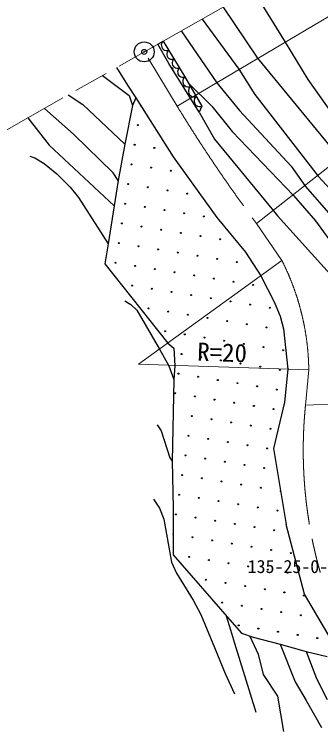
# Model space of a CAD drawing. Units: millimetres, scale not verified. Extents: x 40000 to 680000, y 20000 to 380000.
# Drawn here: x 89644 to 120405, y 245340 to 317403 of the extents above; entities that cross this region are included whole.
import ezdxf
from ezdxf.enums import TextEntityAlignment as Align

# ---------------------------------------------------------------- set-up
doc = ezdxf.new("R2010")
doc.units = ezdxf.units.MM
doc.header["$LTSCALE"] = 1000
doc.header["$PDMODE"] = 32
doc.header["$PDSIZE"] = 500
doc.linetypes.add('CHAIN', pattern=[18.5, 12, -1.5, 3.5, -1.5])
for name, color, linetype, lineweight in [('M-BGD', 7, 'Continuous', 25), ('M-BMK', 2, 'CHAIN', 13), ('M-BMK-SRVR', 3, 'Continuous', 25), ('M-STR-HTXT', 7, 'Continuous', 13)]:
    doc.layers.add(name, color=color, linetype=linetype, lineweight=lineweight)
doc.layers.add('M-OTRS', color=6, linetype='Continuous')
doc.styles.add('ＭＳ ゴシック', font='')
doc.styles.get('ＭＳ ゴシック').set_extended_font_data('MS Gothic')

# ---------------------------------------------------------------- blocks, each defined once
blk = doc.blocks.new('BUHIN2')
at = {"layer": 'M-BGD'}
blk.add_lwpolyline([(336, -402), (404, -295), (442, -181), (465, -29), (439, 100), (390, 220), (286, 345), (177, 414), (54, 462), (-100, 467), (-217, 448), (-336, 402)], dxfattribs=at)
blk = doc.blocks.new('BUHIN3')
at = {"layer": 'M-BGD'}
blk.add_lwpolyline([(352, -446), (429, -332), (473, -210), (503, -45), (479, 95), (430, 227), (320, 365), (204, 444), (73, 500), (-94, 509), (-222, 492), (-352, 446)], dxfattribs=at)

msp = doc.modelspace()

# ---------------------------------------------------------------- linework, layer by layer
at = {"layer": 'M-BGD'}
for p, q in [((113632, 319837), (116843, 314597)), ((110621, 318131), (114049, 312989)), ((108509, 316933), (112186, 311888)), ((106401, 315738), (109985, 310533)), ((104048, 314405), (104585, 314709)), ((105159, 312481), (104048, 314405)), ((104585, 314709), (106768, 311126)), ((116843, 314597), (119129, 310872)), ((114049, 312989), (122346, 302913)), ((99909, 312058), (101010, 310279)), ((108207, 307570), (105159, 312481)), ((112186, 311888), (113795, 309348)), ((98510, 311265), (101180, 309263)), ((106768, 311126), (108461, 308163)), ((119129, 310872), (123870, 304099)), ((101010, 310279), (101857, 309009)), ((107106, 310533), (109477, 308163)), ((109985, 310533), (112271, 307739)), ((95058, 309308), (96523, 308332)), ((101180, 309263), (101518, 308247)), ((113795, 309348), (120145, 301135)), ((101857, 309009), (101518, 308247)), ((101857, 309009), (105582, 303083)), ((95592, 305369), (92665, 307951)), ((96523, 308332), (100756, 304353)), ((101518, 308247), (100756, 304353)), ((108461, 308163), (108207, 307570)), ((108461, 308163), (108207, 307570)), ((109477, 308163), (111509, 305623)), ((112271, 307739), (117436, 302151)), ((90997, 307006), (93136, 304268)), ((108207, 307570), (109731, 304861)), ((111509, 305623), (117690, 299188)), ((99571, 301474), (95592, 305369)), ((109731, 304861), (115658, 297664)), ((93136, 304268), (99656, 298172)), ((100756, 304353), (100079, 300712)), ((91189, 303167), (91697, 302998)), ((91697, 302998), (92628, 302405)), ((105582, 303083), (109985, 296987)), ((92628, 302405), (93898, 301389)), ((117436, 302151), (118875, 300119)), ((93898, 301389), (95253, 300035)), ((100079, 300712), (99571, 301474)), ((100079, 300712), (99656, 298172)), ((120145, 301135), (125733, 295039)), ((95253, 300035), (96100, 299019)), ((118875, 300119), (123447, 294870)), ((117690, 299188), (119891, 296648)), ((96100, 299019), (99063, 294362)), ((99656, 298172), (99063, 294362)), ((115658, 297664), (116081, 297156)), ((109985, 296987), (112864, 293515)), ((116081, 297156), (121669, 290975)), ((119891, 296648), (123024, 292330)), ((99063, 294362), (98724, 292330)), ((112864, 293515), (114388, 291145)), ((98724, 292330), (105074, 284371)), ((114388, 291145), (115742, 288520)), ((100756, 288605), (101349, 288266)), ((101349, 288266), (101942, 287673)), ((115742, 288520), (116335, 287081)), ((101942, 287673), (104228, 283779)), ((116335, 287081), (116674, 285811)), ((116674, 285811), (117097, 281747)), ((105074, 284371), (105667, 283863)), ((104228, 283779), (105159, 282085)), ((105667, 283863), (105752, 282085)), ((105159, 282085), (105667, 280731)), ((105752, 282085), (105667, 280731)), ((117097, 281747), (116758, 278445)), ((105667, 280731), (105498, 272518)), ((116758, 278445), (115658, 273788)), ((103974, 276159), (104397, 275566)), ((104397, 275566), (105244, 272857)), ((115658, 273788), (116931, 266157)), ((105244, 272857), (105498, 272518)), ((105498, 272518), (105582, 267777)), ((103635, 268708), (104228, 267777)), ((104228, 267777), (104651, 266676)), ((105582, 267777), (105582, 263120)), ((104651, 266676), (105413, 262358)), ((118799, 259146), (116931, 266157)), ((105582, 263120), (111255, 256601)), ((105413, 262358), (105921, 261257)), ((105921, 261257), (107614, 258548)), ((122717, 252407), (118799, 259146)), ((107614, 258548), (108376, 257109)), ((108376, 257109), (109731, 253807)), ((110919, 256987), (111340, 255585)), ((111255, 256601), (112440, 255246)), ((111340, 255585), (111763, 254230)), ((112440, 255246), (113626, 254823)), ((113298, 254940), (114134, 253129)), ((113626, 254823), (116335, 254145)), ((109731, 253807), (110832, 251182)), ((111763, 254230), (113880, 247287)), ((116335, 254145), (118960, 253383)), ((116335, 254145), (117859, 250335)), ((114134, 253129), (114642, 251097)), ((118960, 253383), (121076, 252875)), ((118960, 253383), (119976, 250674)), ((110832, 251182), (111763, 249150)), ((114642, 251097), (116081, 248896)), ((117859, 250335), (118960, 248473)), ((119976, 250674), (121076, 248557)), ((116081, 248896), (116674, 245340)), ((118960, 248473), (120484, 245763))]:
    msp.add_line(p, q, dxfattribs=at)
for centre in [(102044, 306273), (101726, 304298), (103701, 303980), (101408, 302324), (103382, 302005), (105357, 301687), (101089, 300349), (103064, 300031), (105038, 299712), (107013, 299394), (100771, 298375), (102745, 298056), (104720, 297738), (106694, 297420), (108669, 297101), (100453, 296400), (102427, 296082), (104401, 295763), (106376, 295445), (108350, 295127), (110325, 294808), (100134, 294426), (102109, 294107), (104083, 293789), (106058, 293471), (108032, 293152), (110007, 292834), (99816, 292451), (101790, 292133), (103765, 291814), (111981, 292515), (105739, 291496), (107714, 291178), (109688, 290859), (111663, 290541), (101472, 290158), (103446, 289840), (113637, 290222), (105421, 289522), (107395, 289203), (109370, 288885), (111344, 288566), (113319, 288248), (103128, 287865), (105102, 287547), (115293, 287930), (107077, 287229), (109051, 286910), (111026, 286592), (113000, 286273), (104784, 285573), (114975, 285955), (106759, 285254), (108733, 284936), (110707, 284617), (112682, 284299), (114656, 283981), (106440, 283280), (116631, 283662), (108415, 282961), (110389, 282643), (112364, 282324), (114338, 282006), (106122, 281305), (116313, 281688), (108096, 280987), (110071, 280668), (112045, 280350), (114020, 280032), (115994, 279713), (105803, 279331), (107778, 279012), (109752, 278694), (111727, 278375), (113701, 278057), (115676, 277739), (107459, 277038), (109434, 276719), (111408, 276401), (113383, 276083), (115357, 275764), (107141, 275063), (109116, 274745), (111090, 274427), (113065, 274108), (115039, 273790), (106823, 273089), (108797, 272770), (110772, 272452), (112746, 272134), (114721, 271815), (106504, 271114), (108479, 270796), (110453, 270478), (112428, 270159), (114402, 269841), (106186, 269140), (108160, 268821), (110135, 268503), (112109, 268185), (114084, 267866), (116058, 267548), (105867, 267165), (107842, 266847), (109816, 266529), (111791, 266210), (113765, 265892), (115740, 265573), (107524, 264872), (109498, 264554), (111473, 264236), (113447, 263917), (115422, 263599), (117396, 263280), (107205, 262898), (109180, 262580), (111154, 262261), (113129, 261943), (115103, 261624), (117078, 261306), (108861, 260605), (110836, 260287), (112810, 259968), (114785, 259650), (116759, 259331), (118734, 259013), (110517, 258312), (112492, 257994), (114466, 257675), (116441, 257357), (118415, 257039), (112173, 256019), (114148, 255701), (116122, 255382), (118097, 255064), (120071, 254746)]:
    msp.add_circle(centre, 50, dxfattribs=at)
for centre, radius, start, end in [((104335, 313678), 150, 350.17447, 69.81407), ((105438, 311867), 150, 337.01433, 86.63714), ((106542, 310055), 150, 345.73664, 77.91483), ((102363, 308247), 50, 149.50755, 274.7983), ((107646, 308243), 150, 356.00071, 67.65075), ((116377, 269522), 50, 107.89391, 271.04452), ((105549, 265191), 50, 287.0637, 73.96061)]:
    msp.add_arc(centre, radius, start, end, dxfattribs=at)
at = {"layer": 'M-BMK'}
for p, q in [((84077, 303083), (132965, 330797)), ((106006, 308163), (103074, 312991)), ((113964, 296394), (116519, 292659)), ((119214, 281684), (118885, 278147))]:
    msp.add_line(p, q, dxfattribs=at)
for centre, radius, start, end in [((234104, 386206), 150000, 211.35156, 216.78027), ((94216, 281365), 25000, 0.7308, 26.8562), ((163656, 273621), 45000, 174.22693, 196.02393)]:
    msp.add_arc(centre, radius, start, end, dxfattribs=at)
at = {"layer": 'M-BMK-SRVR'}
msp.add_circle((102683, 313633), 1000, dxfattribs=at)
at = {"layer": 'M-OTRS'}
msp.add_point((102683, 313633), dxfattribs=at)
at = {"layer": 'M-STR-HTXT'}
for p, q in [((106006, 308163), (131829, 323487)), ((137586, 314936), (113964, 296394)), ((116519, 292659), (102111, 282255)), ((102111, 282255), (119214, 281684)), ((118885, 278147), (131161, 278655))]:
    msp.add_line(p, q, dxfattribs=at)

# ---------------------------------------------------------------- block references
at = {"rotation": 171.45831}
for name, p in [('BUHIN2', (104858, 314261)), ('BUHIN2', (105404, 313365)), ('BUHIN2', (105949, 312470)), ('BUHIN2', (106495, 311574)), ('BUHIN3', (107050, 310632)), ('BUHIN3', (107614, 309645)), ('BUHIN3', (108179, 308657))]:
    msp.add_blockref(name, p, dxfattribs=at)

# ---------------------------------------------------------------- texts
at = {"layer": 'M-BGD', "style": 'ＭＳ ゴシック'}
msp.add_text('135-25-0-1', height=1320, dxfattribs=at).set_placement((113075, 260878), align=Align.BOTTOM_LEFT)
at = {"layer": 'M-STR-HTXT', "style": 'ＭＳ ゴシック'}
msp.add_text('R=20', height=1833, rotation=358.088, dxfattribs=at).set_placement((107971, 282059), align=Align.BOTTOM_LEFT)

doc.saveas('drawing.dxf')
